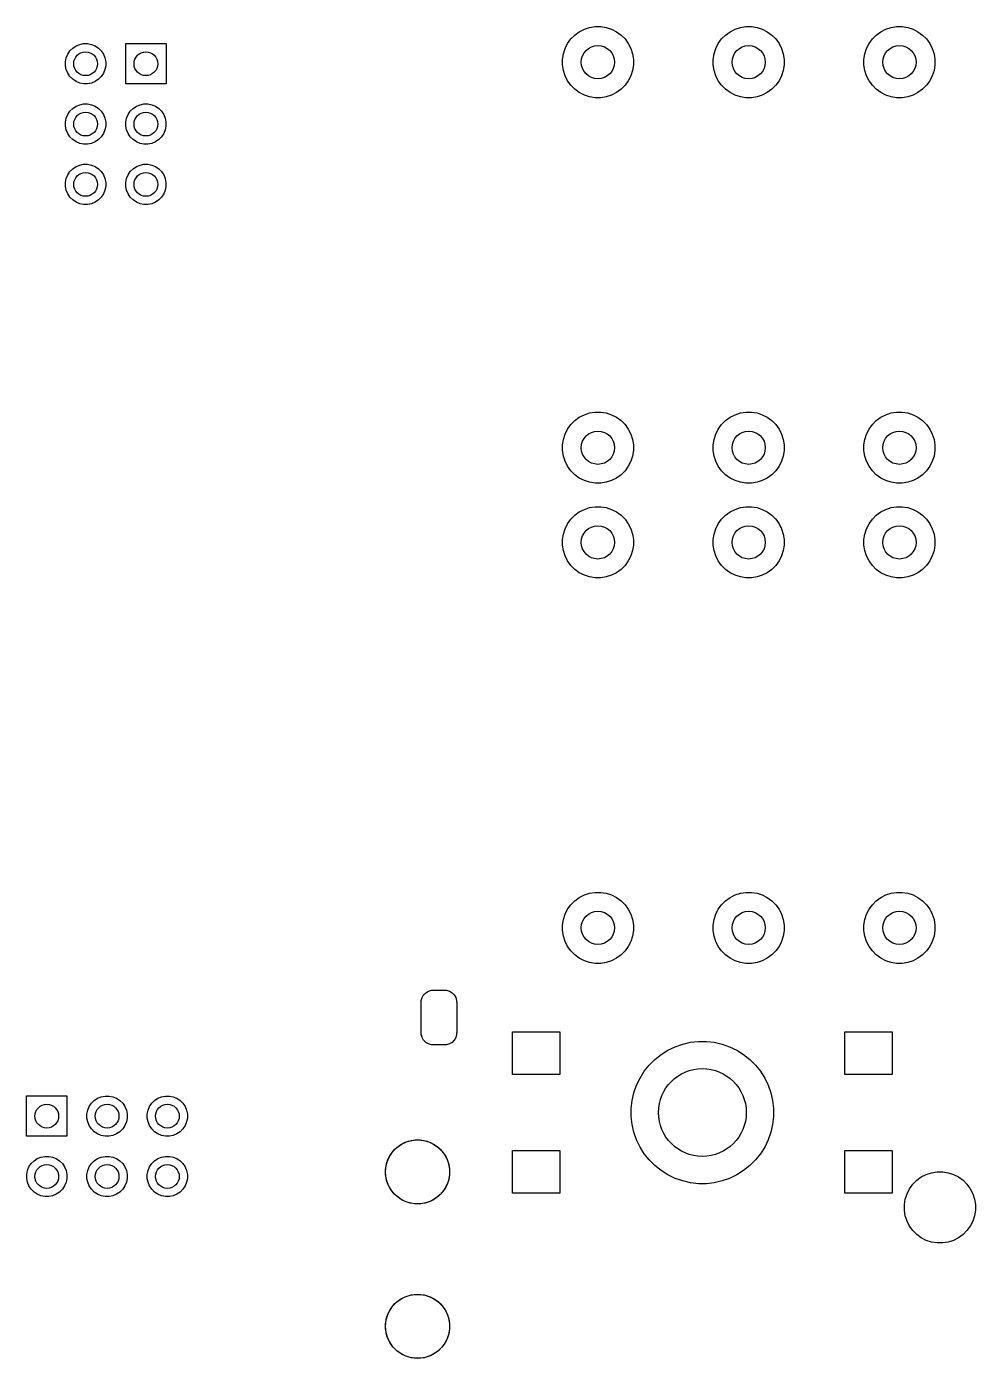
# Model space of a CAD drawing. Header units: inches. Extents: x 0.71 to 7.54, y -5.09 to -0.82.
# Drawn here: x 5.966 to 7.539, y -5.093 to -2.885 of the extents above; entities that cross this region are included whole.
import ezdxf

# ---------------------------------------------------------------- set-up
doc = ezdxf.new("R2010")
doc.units = ezdxf.units.IN
doc.header["$MEASUREMENT"] = 0
doc.layers.add('BLACK', color=250, linetype='CONTINUOUS')

msp = doc.modelspace()

# ---------------------------------------------------------------- linework, layer by layer
at = {"layer": 'BLACK', "linetype": 'CONTINUOUS'}
for p, q in [((6.8825, -2.8937), (6.8908, -2.8895)), ((6.8908, -2.8895), (6.8996, -2.8867)), ((6.8996, -2.8867), (6.9088, -2.8852)), ((6.9088, -2.8852), (6.918, -2.8852)), ((6.918, -2.8852), (6.9272, -2.8867)), ((6.9272, -2.8867), (6.936, -2.8895)), ((6.936, -2.8895), (6.9442, -2.8937)), ((7.1325, -2.8937), (7.1408, -2.8895)), ((7.1408, -2.8895), (7.1496, -2.8867)), ((7.1496, -2.8867), (7.1588, -2.8852)), ((7.1588, -2.8852), (7.168, -2.8852)), ((7.168, -2.8852), (7.1772, -2.8867)), ((7.1772, -2.8867), (7.186, -2.8895)), ((7.186, -2.8895), (7.1942, -2.8937)), ((7.3825, -2.8937), (7.3908, -2.8895)), ((7.3908, -2.8895), (7.3996, -2.8867)), ((7.3996, -2.8867), (7.4088, -2.8852)), ((7.4088, -2.8852), (7.418, -2.8852)), ((7.418, -2.8852), (7.4272, -2.8867)), ((7.4272, -2.8867), (7.436, -2.8895)), ((7.436, -2.8895), (7.4442, -2.8937)), ((6.0539, -2.9147), (6.0603, -2.9134)), ((6.0603, -2.9134), (6.0669, -2.9134)), ((6.0669, -2.9134), (6.0733, -2.9147)), ((6.1301, -2.9801), (6.1301, -2.9132)), ((6.1301, -2.9132), (6.197, -2.9132)), ((6.197, -2.9132), (6.197, -2.9801)), ((6.8588, -2.9215), (6.863, -2.9132)), ((6.863, -2.9132), (6.8685, -2.9057)), ((6.8685, -2.9057), (6.875, -2.8992)), ((6.875, -2.8992), (6.8825, -2.8937)), ((6.9442, -2.8937), (6.9517, -2.8992)), ((6.9517, -2.8992), (6.9583, -2.9057)), ((6.9583, -2.9057), (6.9637, -2.9132)), ((6.9637, -2.9132), (6.9679, -2.9215)), ((7.1088, -2.9215), (7.113, -2.9132)), ((7.113, -2.9132), (7.1185, -2.9057)), ((7.1185, -2.9057), (7.125, -2.8992)), ((7.125, -2.8992), (7.1325, -2.8937)), ((7.1942, -2.8937), (7.2017, -2.8992)), ((7.2017, -2.8992), (7.2083, -2.9057)), ((7.2083, -2.9057), (7.2137, -2.9132)), ((7.2137, -2.9132), (7.2179, -2.9215)), ((7.3588, -2.9215), (7.363, -2.9132)), ((7.363, -2.9132), (7.3685, -2.9057)), ((7.3685, -2.9057), (7.375, -2.8992)), ((7.375, -2.8992), (7.3825, -2.8937)), ((7.4442, -2.8937), (7.4517, -2.8992)), ((7.4517, -2.8992), (7.4583, -2.9057)), ((7.4583, -2.9057), (7.4637, -2.9132)), ((7.4637, -2.9132), (7.4679, -2.9215)), ((6.0316, -2.937), (6.0341, -2.9309)), ((6.0341, -2.9309), (6.0377, -2.9254)), ((6.0377, -2.9254), (6.0424, -2.9208)), ((6.0424, -2.9208), (6.0478, -2.9172)), ((6.0478, -2.9172), (6.0539, -2.9147)), ((6.0733, -2.9147), (6.0794, -2.9172)), ((6.0794, -2.9172), (6.0848, -2.9208)), ((6.0848, -2.9208), (6.0895, -2.9254)), ((6.0895, -2.9254), (6.0931, -2.9309)), ((6.0931, -2.9309), (6.0956, -2.937)), ((6.8545, -2.9395), (6.856, -2.9303)), ((6.856, -2.9303), (6.8588, -2.9215)), ((6.9679, -2.9215), (6.9708, -2.9303)), ((6.9708, -2.9303), (6.9723, -2.9395)), ((7.1045, -2.9395), (7.106, -2.9303)), ((7.106, -2.9303), (7.1088, -2.9215)), ((7.2179, -2.9215), (7.2208, -2.9303)), ((7.2208, -2.9303), (7.2223, -2.9395)), ((7.3545, -2.9395), (7.356, -2.9303)), ((7.356, -2.9303), (7.3588, -2.9215)), ((7.4679, -2.9215), (7.4708, -2.9303)), ((7.4708, -2.9303), (7.4723, -2.9395)), ((6.0303, -2.9434), (6.0316, -2.937)), ((6.0303, -2.95), (6.0303, -2.9434)), ((6.0316, -2.9564), (6.0303, -2.95)), ((6.0341, -2.9625), (6.0316, -2.9564)), ((6.0956, -2.9564), (6.0931, -2.9625)), ((6.0956, -2.937), (6.0969, -2.9434)), ((6.0969, -2.95), (6.0956, -2.9564)), ((6.0969, -2.9434), (6.0969, -2.95)), ((6.8545, -2.9487), (6.8545, -2.9395)), ((6.856, -2.9579), (6.8545, -2.9487)), ((6.9723, -2.9487), (6.9708, -2.9579)), ((6.9723, -2.9395), (6.9723, -2.9487)), ((7.1045, -2.9487), (7.1045, -2.9395)), ((7.106, -2.9579), (7.1045, -2.9487)), ((7.2223, -2.9487), (7.2208, -2.9579)), ((7.2223, -2.9395), (7.2223, -2.9487)), ((7.3545, -2.9487), (7.3545, -2.9395)), ((7.356, -2.9579), (7.3545, -2.9487)), ((7.4723, -2.9487), (7.4708, -2.9579)), ((7.4723, -2.9395), (7.4723, -2.9487)), ((6.0377, -2.9679), (6.0341, -2.9625)), ((6.0424, -2.9725), (6.0377, -2.9679)), ((6.0478, -2.9762), (6.0424, -2.9725)), ((6.0539, -2.9787), (6.0478, -2.9762)), ((6.0603, -2.98), (6.0539, -2.9787)), ((6.0733, -2.9787), (6.0669, -2.98)), ((6.0794, -2.9762), (6.0733, -2.9787)), ((6.0848, -2.9725), (6.0794, -2.9762)), ((6.0895, -2.9679), (6.0848, -2.9725)), ((6.0931, -2.9625), (6.0895, -2.9679)), ((6.8588, -2.9667), (6.856, -2.9579)), ((6.863, -2.975), (6.8588, -2.9667)), ((6.8685, -2.9824), (6.863, -2.975)), ((6.9637, -2.975), (6.9583, -2.9824)), ((6.9679, -2.9667), (6.9637, -2.975)), ((6.9708, -2.9579), (6.9679, -2.9667)), ((7.1088, -2.9667), (7.106, -2.9579)), ((7.113, -2.975), (7.1088, -2.9667)), ((7.1185, -2.9824), (7.113, -2.975)), ((7.2137, -2.975), (7.2083, -2.9824)), ((7.2179, -2.9667), (7.2137, -2.975)), ((7.2208, -2.9579), (7.2179, -2.9667)), ((7.3588, -2.9667), (7.356, -2.9579)), ((7.363, -2.975), (7.3588, -2.9667)), ((7.3685, -2.9824), (7.363, -2.975)), ((7.4637, -2.975), (7.4583, -2.9824)), ((7.4679, -2.9667), (7.4637, -2.975)), ((7.4708, -2.9579), (7.4679, -2.9667)), ((6.0669, -2.98), (6.0603, -2.98)), ((6.197, -2.9801), (6.1301, -2.9801)), ((6.875, -2.989), (6.8685, -2.9824)), ((6.8825, -2.9944), (6.875, -2.989)), ((6.8908, -2.9987), (6.8825, -2.9944)), ((6.8996, -3.0015), (6.8908, -2.9987)), ((6.9088, -3.003), (6.8996, -3.0015)), ((6.9272, -3.0015), (6.918, -3.003)), ((6.936, -2.9987), (6.9272, -3.0015)), ((6.9442, -2.9944), (6.936, -2.9987)), ((6.9517, -2.989), (6.9442, -2.9944)), ((6.9583, -2.9824), (6.9517, -2.989)), ((7.125, -2.989), (7.1185, -2.9824)), ((7.1325, -2.9944), (7.125, -2.989)), ((7.1408, -2.9987), (7.1325, -2.9944)), ((7.1496, -3.0015), (7.1408, -2.9987)), ((7.1588, -3.003), (7.1496, -3.0015)), ((7.1772, -3.0015), (7.168, -3.003)), ((7.186, -2.9987), (7.1772, -3.0015)), ((7.1942, -2.9944), (7.186, -2.9987)), ((7.2017, -2.989), (7.1942, -2.9944)), ((7.2083, -2.9824), (7.2017, -2.989)), ((7.375, -2.989), (7.3685, -2.9824)), ((7.3825, -2.9944), (7.375, -2.989)), ((7.3908, -2.9987), (7.3825, -2.9944)), ((7.3996, -3.0015), (7.3908, -2.9987)), ((7.4088, -3.003), (7.3996, -3.0015)), ((7.4272, -3.0015), (7.418, -3.003)), ((7.436, -2.9987), (7.4272, -3.0015)), ((7.4442, -2.9944), (7.436, -2.9987)), ((7.4517, -2.989), (7.4442, -2.9944)), ((7.4583, -2.9824), (7.4517, -2.989)), ((6.0377, -3.0254), (6.0424, -3.0208)), ((6.0424, -3.0208), (6.0478, -3.0172)), ((6.0478, -3.0172), (6.0539, -3.0147)), ((6.0539, -3.0147), (6.0603, -3.0134)), ((6.0603, -3.0134), (6.0669, -3.0134)), ((6.0669, -3.0134), (6.0733, -3.0147)), ((6.0733, -3.0147), (6.0794, -3.0172)), ((6.0794, -3.0172), (6.0848, -3.0208)), ((6.0848, -3.0208), (6.0895, -3.0254)), ((6.1377, -3.0254), (6.1424, -3.0208)), ((6.1424, -3.0208), (6.1478, -3.0172)), ((6.1478, -3.0172), (6.1539, -3.0147)), ((6.1539, -3.0147), (6.1603, -3.0134)), ((6.1603, -3.0134), (6.1669, -3.0134)), ((6.1669, -3.0134), (6.1733, -3.0147)), ((6.1733, -3.0147), (6.1794, -3.0172)), ((6.1794, -3.0172), (6.1848, -3.0208)), ((6.1848, -3.0208), (6.1895, -3.0254)), ((6.918, -3.003), (6.9088, -3.003)), ((7.168, -3.003), (7.1588, -3.003)), ((7.418, -3.003), (7.4088, -3.003)), ((6.0303, -3.0434), (6.0316, -3.037)), ((6.0303, -3.05), (6.0303, -3.0434)), ((6.0316, -3.037), (6.0341, -3.0309)), ((6.0341, -3.0309), (6.0377, -3.0254)), ((6.0895, -3.0254), (6.0931, -3.0309)), ((6.0931, -3.0309), (6.0956, -3.037)), ((6.0956, -3.037), (6.0969, -3.0434)), ((6.0969, -3.0434), (6.0969, -3.05)), ((6.1303, -3.0434), (6.1316, -3.037)), ((6.1303, -3.05), (6.1303, -3.0434)), ((6.1316, -3.037), (6.1341, -3.0309)), ((6.1341, -3.0309), (6.1377, -3.0254)), ((6.1895, -3.0254), (6.1931, -3.0309)), ((6.1931, -3.0309), (6.1956, -3.037)), ((6.1956, -3.037), (6.1969, -3.0434)), ((6.1969, -3.0434), (6.1969, -3.05)), ((6.0316, -3.0564), (6.0303, -3.05)), ((6.0341, -3.0625), (6.0316, -3.0564)), ((6.0377, -3.0679), (6.0341, -3.0625)), ((6.0424, -3.0725), (6.0377, -3.0679)), ((6.0895, -3.0679), (6.0848, -3.0725)), ((6.0931, -3.0625), (6.0895, -3.0679)), ((6.0956, -3.0564), (6.0931, -3.0625)), ((6.0969, -3.05), (6.0956, -3.0564)), ((6.1316, -3.0564), (6.1303, -3.05)), ((6.1341, -3.0625), (6.1316, -3.0564)), ((6.1377, -3.0679), (6.1341, -3.0625)), ((6.1424, -3.0725), (6.1377, -3.0679)), ((6.1895, -3.0679), (6.1848, -3.0725)), ((6.1931, -3.0625), (6.1895, -3.0679)), ((6.1956, -3.0564), (6.1931, -3.0625)), ((6.1969, -3.05), (6.1956, -3.0564)), ((6.0478, -3.0762), (6.0424, -3.0725)), ((6.0539, -3.0787), (6.0478, -3.0762)), ((6.0603, -3.08), (6.0539, -3.0787)), ((6.0669, -3.08), (6.0603, -3.08)), ((6.0733, -3.0787), (6.0669, -3.08)), ((6.0794, -3.0762), (6.0733, -3.0787)), ((6.0848, -3.0725), (6.0794, -3.0762)), ((6.1478, -3.0762), (6.1424, -3.0725)), ((6.1539, -3.0787), (6.1478, -3.0762)), ((6.1603, -3.08), (6.1539, -3.0787)), ((6.1669, -3.08), (6.1603, -3.08)), ((6.1733, -3.0787), (6.1669, -3.08)), ((6.1794, -3.0762), (6.1733, -3.0787)), ((6.1848, -3.0725), (6.1794, -3.0762)), ((6.0316, -3.137), (6.0341, -3.1309)), ((6.0341, -3.1309), (6.0377, -3.1254)), ((6.0377, -3.1254), (6.0424, -3.1208)), ((6.0424, -3.1208), (6.0478, -3.1172)), ((6.0478, -3.1172), (6.0539, -3.1147)), ((6.0539, -3.1147), (6.0603, -3.1134)), ((6.0603, -3.1134), (6.0669, -3.1134)), ((6.0669, -3.1134), (6.0733, -3.1147)), ((6.0733, -3.1147), (6.0794, -3.1172)), ((6.0794, -3.1172), (6.0848, -3.1208)), ((6.0848, -3.1208), (6.0895, -3.1254)), ((6.0895, -3.1254), (6.0931, -3.1309)), ((6.0931, -3.1309), (6.0956, -3.137)), ((6.1316, -3.137), (6.1341, -3.1309)), ((6.1341, -3.1309), (6.1377, -3.1254)), ((6.1377, -3.1254), (6.1424, -3.1208)), ((6.1424, -3.1208), (6.1478, -3.1172)), ((6.1478, -3.1172), (6.1539, -3.1147)), ((6.1539, -3.1147), (6.1603, -3.1134)), ((6.1603, -3.1134), (6.1669, -3.1134)), ((6.1669, -3.1134), (6.1733, -3.1147)), ((6.1733, -3.1147), (6.1794, -3.1172)), ((6.1794, -3.1172), (6.1848, -3.1208)), ((6.1848, -3.1208), (6.1895, -3.1254)), ((6.1895, -3.1254), (6.1931, -3.1309)), ((6.1931, -3.1309), (6.1956, -3.137)), ((6.0303, -3.1434), (6.0316, -3.137)), ((6.0303, -3.15), (6.0303, -3.1434)), ((6.0316, -3.1564), (6.0303, -3.15)), ((6.0341, -3.1625), (6.0316, -3.1564)), ((6.0956, -3.1564), (6.0931, -3.1625)), ((6.0956, -3.137), (6.0969, -3.1434)), ((6.0969, -3.15), (6.0956, -3.1564)), ((6.0969, -3.1434), (6.0969, -3.15)), ((6.1303, -3.1434), (6.1316, -3.137)), ((6.1303, -3.15), (6.1303, -3.1434)), ((6.1316, -3.1564), (6.1303, -3.15)), ((6.1341, -3.1625), (6.1316, -3.1564)), ((6.1956, -3.1564), (6.1931, -3.1625)), ((6.1956, -3.137), (6.1969, -3.1434)), ((6.1969, -3.15), (6.1956, -3.1564)), ((6.1969, -3.1434), (6.1969, -3.15)), ((6.0377, -3.1679), (6.0341, -3.1625)), ((6.0424, -3.1725), (6.0377, -3.1679)), ((6.0478, -3.1762), (6.0424, -3.1725)), ((6.0539, -3.1787), (6.0478, -3.1762)), ((6.0794, -3.1762), (6.0733, -3.1787)), ((6.0848, -3.1725), (6.0794, -3.1762)), ((6.0895, -3.1679), (6.0848, -3.1725)), ((6.0931, -3.1625), (6.0895, -3.1679)), ((6.1377, -3.1679), (6.1341, -3.1625)), ((6.1424, -3.1725), (6.1377, -3.1679)), ((6.1478, -3.1762), (6.1424, -3.1725)), ((6.1539, -3.1787), (6.1478, -3.1762)), ((6.1794, -3.1762), (6.1733, -3.1787)), ((6.1848, -3.1725), (6.1794, -3.1762)), ((6.1895, -3.1679), (6.1848, -3.1725)), ((6.1931, -3.1625), (6.1895, -3.1679)), ((6.0603, -3.18), (6.0539, -3.1787)), ((6.0669, -3.18), (6.0603, -3.18)), ((6.0733, -3.1787), (6.0669, -3.18)), ((6.1603, -3.18), (6.1539, -3.1787)), ((6.1669, -3.18), (6.1603, -3.18)), ((6.1733, -3.1787), (6.1669, -3.18)), ((6.8825, -3.5327), (6.8908, -3.5285)), ((6.8908, -3.5285), (6.8996, -3.5256)), ((6.8996, -3.5256), (6.9088, -3.5242)), ((6.9088, -3.5242), (6.918, -3.5242)), ((6.918, -3.5242), (6.9272, -3.5256)), ((6.9272, -3.5256), (6.936, -3.5285)), ((6.936, -3.5285), (6.9442, -3.5327)), ((7.1325, -3.5327), (7.1408, -3.5285)), ((7.1408, -3.5285), (7.1496, -3.5256)), ((7.1496, -3.5256), (7.1588, -3.5242)), ((7.1588, -3.5242), (7.168, -3.5242)), ((7.168, -3.5242), (7.1772, -3.5256)), ((7.1772, -3.5256), (7.186, -3.5285)), ((7.186, -3.5285), (7.1942, -3.5327)), ((7.3825, -3.5327), (7.3908, -3.5285)), ((7.3908, -3.5285), (7.3996, -3.5256)), ((7.3996, -3.5256), (7.4088, -3.5242)), ((7.4088, -3.5242), (7.418, -3.5242)), ((7.418, -3.5242), (7.4272, -3.5256)), ((7.4272, -3.5256), (7.436, -3.5285)), ((7.436, -3.5285), (7.4442, -3.5327)), ((6.8588, -3.5605), (6.863, -3.5522)), ((6.863, -3.5522), (6.8685, -3.5447)), ((6.8685, -3.5447), (6.875, -3.5382)), ((6.875, -3.5382), (6.8825, -3.5327)), ((6.9442, -3.5327), (6.9517, -3.5382)), ((6.9517, -3.5382), (6.9583, -3.5447)), ((6.9583, -3.5447), (6.9637, -3.5522)), ((6.9637, -3.5522), (6.9679, -3.5605)), ((7.1088, -3.5605), (7.113, -3.5522)), ((7.113, -3.5522), (7.1185, -3.5447)), ((7.1185, -3.5447), (7.125, -3.5382)), ((7.125, -3.5382), (7.1325, -3.5327)), ((7.1942, -3.5327), (7.2017, -3.5382)), ((7.2017, -3.5382), (7.2083, -3.5447)), ((7.2083, -3.5447), (7.2137, -3.5522)), ((7.2137, -3.5522), (7.2179, -3.5605)), ((7.3588, -3.5605), (7.363, -3.5522)), ((7.363, -3.5522), (7.3685, -3.5447)), ((7.3685, -3.5447), (7.375, -3.5382)), ((7.375, -3.5382), (7.3825, -3.5327)), ((7.4442, -3.5327), (7.4517, -3.5382)), ((7.4517, -3.5382), (7.4583, -3.5447)), ((7.4583, -3.5447), (7.4637, -3.5522)), ((7.4637, -3.5522), (7.4679, -3.5605)), ((6.8545, -3.5784), (6.856, -3.5693)), ((6.856, -3.5693), (6.8588, -3.5605)), ((6.9679, -3.5605), (6.9708, -3.5693)), ((6.9708, -3.5693), (6.9723, -3.5784)), ((7.1045, -3.5784), (7.106, -3.5693)), ((7.106, -3.5693), (7.1088, -3.5605)), ((7.2179, -3.5605), (7.2208, -3.5693)), ((7.2208, -3.5693), (7.2223, -3.5784)), ((7.3545, -3.5784), (7.356, -3.5693)), ((7.356, -3.5693), (7.3588, -3.5605)), ((7.4679, -3.5605), (7.4708, -3.5693)), ((7.4708, -3.5693), (7.4723, -3.5784)), ((6.8545, -3.5877), (6.8545, -3.5784)), ((6.856, -3.5969), (6.8545, -3.5877)), ((6.8588, -3.6057), (6.856, -3.5969)), ((6.9708, -3.5969), (6.9679, -3.6057)), ((6.9723, -3.5877), (6.9708, -3.5969)), ((6.9723, -3.5784), (6.9723, -3.5877)), ((7.1045, -3.5877), (7.1045, -3.5784)), ((7.106, -3.5969), (7.1045, -3.5877)), ((7.1088, -3.6057), (7.106, -3.5969)), ((7.2208, -3.5969), (7.2179, -3.6057)), ((7.2223, -3.5877), (7.2208, -3.5969)), ((7.2223, -3.5784), (7.2223, -3.5877)), ((7.3545, -3.5877), (7.3545, -3.5784)), ((7.356, -3.5969), (7.3545, -3.5877)), ((7.3588, -3.6057), (7.356, -3.5969)), ((7.4708, -3.5969), (7.4679, -3.6057)), ((7.4723, -3.5877), (7.4708, -3.5969)), ((7.4723, -3.5784), (7.4723, -3.5877)), ((6.863, -3.6139), (6.8588, -3.6057)), ((6.8685, -3.6214), (6.863, -3.6139)), ((6.9637, -3.6139), (6.9583, -3.6214)), ((6.9679, -3.6057), (6.9637, -3.6139)), ((7.113, -3.6139), (7.1088, -3.6057)), ((7.1185, -3.6214), (7.113, -3.6139)), ((7.2137, -3.6139), (7.2083, -3.6214)), ((7.2179, -3.6057), (7.2137, -3.6139)), ((7.363, -3.6139), (7.3588, -3.6057)), ((7.3685, -3.6214), (7.363, -3.6139)), ((7.4637, -3.6139), (7.4583, -3.6214)), ((7.4679, -3.6057), (7.4637, -3.6139)), ((6.875, -3.628), (6.8685, -3.6214)), ((6.8825, -3.6334), (6.875, -3.628)), ((6.8908, -3.6376), (6.8825, -3.6334)), ((6.8996, -3.6405), (6.8908, -3.6376)), ((6.9088, -3.6419), (6.8996, -3.6405)), ((6.918, -3.6419), (6.9088, -3.6419)), ((6.9272, -3.6405), (6.918, -3.6419)), ((6.936, -3.6376), (6.9272, -3.6405)), ((6.9442, -3.6334), (6.936, -3.6376)), ((6.9517, -3.628), (6.9442, -3.6334)), ((6.9583, -3.6214), (6.9517, -3.628)), ((7.125, -3.628), (7.1185, -3.6214)), ((7.1325, -3.6334), (7.125, -3.628)), ((7.1408, -3.6376), (7.1325, -3.6334)), ((7.1496, -3.6405), (7.1408, -3.6376)), ((7.1588, -3.6419), (7.1496, -3.6405)), ((7.168, -3.6419), (7.1588, -3.6419)), ((7.1772, -3.6405), (7.168, -3.6419)), ((7.186, -3.6376), (7.1772, -3.6405)), ((7.1942, -3.6334), (7.186, -3.6376)), ((7.2017, -3.628), (7.1942, -3.6334)), ((7.2083, -3.6214), (7.2017, -3.628)), ((7.375, -3.628), (7.3685, -3.6214)), ((7.3825, -3.6334), (7.375, -3.628)), ((7.3908, -3.6376), (7.3825, -3.6334)), ((7.3996, -3.6405), (7.3908, -3.6376)), ((7.4088, -3.6419), (7.3996, -3.6405)), ((7.418, -3.6419), (7.4088, -3.6419)), ((7.4272, -3.6405), (7.418, -3.6419)), ((7.436, -3.6376), (7.4272, -3.6405)), ((7.4442, -3.6334), (7.436, -3.6376)), ((7.4517, -3.628), (7.4442, -3.6334)), ((7.4583, -3.6214), (7.4517, -3.628)), ((6.8825, -3.6896), (6.8908, -3.6854)), ((6.8908, -3.6854), (6.8996, -3.6825)), ((6.8996, -3.6825), (6.9088, -3.6811)), ((6.9088, -3.6811), (6.918, -3.6811)), ((6.918, -3.6811), (6.9272, -3.6825)), ((6.9272, -3.6825), (6.936, -3.6854)), ((6.936, -3.6854), (6.9442, -3.6896)), ((7.1325, -3.6896), (7.1408, -3.6854)), ((7.1408, -3.6854), (7.1496, -3.6825)), ((7.1496, -3.6825), (7.1588, -3.6811)), ((7.1588, -3.6811), (7.168, -3.6811)), ((7.168, -3.6811), (7.1772, -3.6825)), ((7.1772, -3.6825), (7.186, -3.6854)), ((7.186, -3.6854), (7.1942, -3.6896)), ((7.3825, -3.6896), (7.3908, -3.6854)), ((7.3908, -3.6854), (7.3996, -3.6825)), ((7.3996, -3.6825), (7.4088, -3.6811)), ((7.4088, -3.6811), (7.418, -3.6811)), ((7.418, -3.6811), (7.4272, -3.6825)), ((7.4272, -3.6825), (7.436, -3.6854)), ((7.436, -3.6854), (7.4442, -3.6896)), ((6.863, -3.7091), (6.8685, -3.7016)), ((6.8685, -3.7016), (6.875, -3.6951)), ((6.875, -3.6951), (6.8825, -3.6896)), ((6.9442, -3.6896), (6.9517, -3.6951)), ((6.9517, -3.6951), (6.9583, -3.7016)), ((6.9583, -3.7016), (6.9637, -3.7091)), ((7.113, -3.7091), (7.1185, -3.7016)), ((7.1185, -3.7016), (7.125, -3.6951)), ((7.125, -3.6951), (7.1325, -3.6896)), ((7.1942, -3.6896), (7.2017, -3.6951)), ((7.2017, -3.6951), (7.2083, -3.7016)), ((7.2083, -3.7016), (7.2137, -3.7091)), ((7.363, -3.7091), (7.3685, -3.7016)), ((7.3685, -3.7016), (7.375, -3.6951)), ((7.375, -3.6951), (7.3825, -3.6896)), ((7.4442, -3.6896), (7.4517, -3.6951)), ((7.4517, -3.6951), (7.4583, -3.7016)), ((7.4583, -3.7016), (7.4637, -3.7091)), ((6.8545, -3.7353), (6.856, -3.7262)), ((6.856, -3.7262), (6.8588, -3.7174)), ((6.8588, -3.7174), (6.863, -3.7091)), ((6.9637, -3.7091), (6.9679, -3.7174)), ((6.9679, -3.7174), (6.9708, -3.7262)), ((6.9708, -3.7262), (6.9723, -3.7353)), ((7.1045, -3.7353), (7.106, -3.7262)), ((7.106, -3.7262), (7.1088, -3.7174)), ((7.1088, -3.7174), (7.113, -3.7091)), ((7.2137, -3.7091), (7.2179, -3.7174)), ((7.2179, -3.7174), (7.2208, -3.7262)), ((7.2208, -3.7262), (7.2223, -3.7353)), ((7.3545, -3.7353), (7.356, -3.7262)), ((7.356, -3.7262), (7.3588, -3.7174)), ((7.3588, -3.7174), (7.363, -3.7091)), ((7.4637, -3.7091), (7.4679, -3.7174)), ((7.4679, -3.7174), (7.4708, -3.7262)), ((7.4708, -3.7262), (7.4723, -3.7353)), ((6.8545, -3.7446), (6.8545, -3.7353)), ((6.856, -3.7537), (6.8545, -3.7446)), ((6.9723, -3.7446), (6.9708, -3.7537)), ((6.9723, -3.7353), (6.9723, -3.7446)), ((7.1045, -3.7446), (7.1045, -3.7353)), ((7.106, -3.7537), (7.1045, -3.7446)), ((7.2223, -3.7446), (7.2208, -3.7537)), ((7.2223, -3.7353), (7.2223, -3.7446)), ((7.3545, -3.7446), (7.3545, -3.7353)), ((7.356, -3.7537), (7.3545, -3.7446)), ((7.4723, -3.7446), (7.4708, -3.7537)), ((7.4723, -3.7353), (7.4723, -3.7446)), ((6.8588, -3.7626), (6.856, -3.7537)), ((6.863, -3.7708), (6.8588, -3.7626)), ((6.8685, -3.7783), (6.863, -3.7708)), ((6.9637, -3.7708), (6.9583, -3.7783)), ((6.9679, -3.7626), (6.9637, -3.7708)), ((6.9708, -3.7537), (6.9679, -3.7626)), ((7.1088, -3.7626), (7.106, -3.7537)), ((7.113, -3.7708), (7.1088, -3.7626)), ((7.1185, -3.7783), (7.113, -3.7708)), ((7.2137, -3.7708), (7.2083, -3.7783)), ((7.2179, -3.7626), (7.2137, -3.7708)), ((7.2208, -3.7537), (7.2179, -3.7626)), ((7.3588, -3.7626), (7.356, -3.7537)), ((7.363, -3.7708), (7.3588, -3.7626)), ((7.3685, -3.7783), (7.363, -3.7708)), ((7.4637, -3.7708), (7.4583, -3.7783)), ((7.4679, -3.7626), (7.4637, -3.7708)), ((7.4708, -3.7537), (7.4679, -3.7626)), ((6.875, -3.7849), (6.8685, -3.7783)), ((6.8825, -3.7903), (6.875, -3.7849)), ((6.8908, -3.7945), (6.8825, -3.7903)), ((6.8996, -3.7974), (6.8908, -3.7945)), ((6.936, -3.7945), (6.9272, -3.7974)), ((6.9442, -3.7903), (6.936, -3.7945)), ((6.9517, -3.7849), (6.9442, -3.7903)), ((6.9583, -3.7783), (6.9517, -3.7849)), ((7.125, -3.7849), (7.1185, -3.7783)), ((7.1325, -3.7903), (7.125, -3.7849)), ((7.1408, -3.7945), (7.1325, -3.7903)), ((7.1496, -3.7974), (7.1408, -3.7945)), ((7.186, -3.7945), (7.1772, -3.7974)), ((7.1942, -3.7903), (7.186, -3.7945)), ((7.2017, -3.7849), (7.1942, -3.7903)), ((7.2083, -3.7783), (7.2017, -3.7849)), ((7.375, -3.7849), (7.3685, -3.7783)), ((7.3825, -3.7903), (7.375, -3.7849)), ((7.3908, -3.7945), (7.3825, -3.7903)), ((7.3996, -3.7974), (7.3908, -3.7945)), ((7.436, -3.7945), (7.4272, -3.7974)), ((7.4442, -3.7903), (7.436, -3.7945)), ((7.4517, -3.7849), (7.4442, -3.7903)), ((7.4583, -3.7783), (7.4517, -3.7849)), ((6.9088, -3.7988), (6.8996, -3.7974)), ((6.918, -3.7988), (6.9088, -3.7988)), ((6.9272, -3.7974), (6.918, -3.7988)), ((7.1588, -3.7988), (7.1496, -3.7974)), ((7.168, -3.7988), (7.1588, -3.7988)), ((7.1772, -3.7974), (7.168, -3.7988)), ((7.4088, -3.7988), (7.3996, -3.7974)), ((7.418, -3.7988), (7.4088, -3.7988)), ((7.4272, -3.7974), (7.418, -3.7988)), ((6.8825, -4.3286), (6.8908, -4.3244)), ((6.8908, -4.3244), (6.8996, -4.3215)), ((6.8996, -4.3215), (6.9088, -4.3201)), ((6.9088, -4.3201), (6.918, -4.3201)), ((6.918, -4.3201), (6.9272, -4.3215)), ((6.9272, -4.3215), (6.936, -4.3244)), ((6.936, -4.3244), (6.9442, -4.3286)), ((7.1325, -4.3286), (7.1408, -4.3244)), ((7.1408, -4.3244), (7.1496, -4.3215)), ((7.1496, -4.3215), (7.1588, -4.3201)), ((7.1588, -4.3201), (7.168, -4.3201)), ((7.168, -4.3201), (7.1772, -4.3215)), ((7.1772, -4.3215), (7.186, -4.3244)), ((7.186, -4.3244), (7.1942, -4.3286)), ((7.3825, -4.3286), (7.3908, -4.3244)), ((7.3908, -4.3244), (7.3996, -4.3215)), ((7.3996, -4.3215), (7.4088, -4.3201)), ((7.4088, -4.3201), (7.418, -4.3201)), ((7.418, -4.3201), (7.4272, -4.3215)), ((7.4272, -4.3215), (7.436, -4.3244)), ((7.436, -4.3244), (7.4442, -4.3286)), ((6.8588, -4.3563), (6.863, -4.3481)), ((6.863, -4.3481), (6.8685, -4.3406)), ((6.8685, -4.3406), (6.875, -4.334)), ((6.875, -4.334), (6.8825, -4.3286)), ((6.9442, -4.3286), (6.9517, -4.334)), ((6.9517, -4.334), (6.9583, -4.3406)), ((6.9583, -4.3406), (6.9637, -4.3481)), ((6.9637, -4.3481), (6.9679, -4.3563)), ((7.1088, -4.3563), (7.113, -4.3481)), ((7.113, -4.3481), (7.1185, -4.3406)), ((7.1185, -4.3406), (7.125, -4.334)), ((7.125, -4.334), (7.1325, -4.3286)), ((7.1942, -4.3286), (7.2017, -4.334)), ((7.2017, -4.334), (7.2083, -4.3406)), ((7.2083, -4.3406), (7.2137, -4.3481)), ((7.2137, -4.3481), (7.2179, -4.3563)), ((7.3588, -4.3563), (7.363, -4.3481)), ((7.363, -4.3481), (7.3685, -4.3406)), ((7.3685, -4.3406), (7.375, -4.334)), ((7.375, -4.334), (7.3825, -4.3286)), ((7.4442, -4.3286), (7.4517, -4.334)), ((7.4517, -4.334), (7.4583, -4.3406)), ((7.4583, -4.3406), (7.4637, -4.3481)), ((7.4637, -4.3481), (7.4679, -4.3563)), ((6.8545, -4.3743), (6.856, -4.3652)), ((6.856, -4.3652), (6.8588, -4.3563)), ((6.9679, -4.3563), (6.9708, -4.3652)), ((6.9708, -4.3652), (6.9723, -4.3743)), ((7.1045, -4.3743), (7.106, -4.3652)), ((7.106, -4.3652), (7.1088, -4.3563)), ((7.2179, -4.3563), (7.2208, -4.3652)), ((7.2208, -4.3652), (7.2223, -4.3743)), ((7.3545, -4.3743), (7.356, -4.3652)), ((7.356, -4.3652), (7.3588, -4.3563)), ((7.4679, -4.3563), (7.4708, -4.3652)), ((7.4708, -4.3652), (7.4723, -4.3743)), ((6.8545, -4.3836), (6.8545, -4.3743)), ((6.856, -4.3927), (6.8545, -4.3836)), ((6.9723, -4.3836), (6.9708, -4.3927)), ((6.9723, -4.3743), (6.9723, -4.3836)), ((7.1045, -4.3836), (7.1045, -4.3743)), ((7.106, -4.3927), (7.1045, -4.3836)), ((7.2223, -4.3836), (7.2208, -4.3927)), ((7.2223, -4.3743), (7.2223, -4.3836)), ((7.3545, -4.3836), (7.3545, -4.3743)), ((7.356, -4.3927), (7.3545, -4.3836)), ((7.4723, -4.3836), (7.4708, -4.3927)), ((7.4723, -4.3743), (7.4723, -4.3836)), ((6.8588, -4.4015), (6.856, -4.3927)), ((6.863, -4.4098), (6.8588, -4.4015)), ((6.8685, -4.4173), (6.863, -4.4098)), ((6.9637, -4.4098), (6.9583, -4.4173)), ((6.9679, -4.4015), (6.9637, -4.4098)), ((6.9708, -4.3927), (6.9679, -4.4015)), ((7.1088, -4.4015), (7.106, -4.3927)), ((7.113, -4.4098), (7.1088, -4.4015)), ((7.1185, -4.4173), (7.113, -4.4098)), ((7.2137, -4.4098), (7.2083, -4.4173)), ((7.2179, -4.4015), (7.2137, -4.4098)), ((7.2208, -4.3927), (7.2179, -4.4015)), ((7.3588, -4.4015), (7.356, -4.3927)), ((7.363, -4.4098), (7.3588, -4.4015)), ((7.3685, -4.4173), (7.363, -4.4098)), ((7.4637, -4.4098), (7.4583, -4.4173)), ((7.4679, -4.4015), (7.4637, -4.4098)), ((7.4708, -4.3927), (7.4679, -4.4015)), ((6.875, -4.4238), (6.8685, -4.4173)), ((6.8825, -4.4293), (6.875, -4.4238)), ((6.8908, -4.4335), (6.8825, -4.4293)), ((6.8996, -4.4364), (6.8908, -4.4335)), ((6.9088, -4.4378), (6.8996, -4.4364)), ((6.9272, -4.4364), (6.918, -4.4378)), ((6.936, -4.4335), (6.9272, -4.4364)), ((6.9442, -4.4293), (6.936, -4.4335)), ((6.9517, -4.4238), (6.9442, -4.4293)), ((6.9583, -4.4173), (6.9517, -4.4238)), ((7.125, -4.4238), (7.1185, -4.4173)), ((7.1325, -4.4293), (7.125, -4.4238)), ((7.1408, -4.4335), (7.1325, -4.4293)), ((7.1496, -4.4364), (7.1408, -4.4335)), ((7.1588, -4.4378), (7.1496, -4.4364)), ((7.1772, -4.4364), (7.168, -4.4378)), ((7.186, -4.4335), (7.1772, -4.4364)), ((7.1942, -4.4293), (7.186, -4.4335)), ((7.2017, -4.4238), (7.1942, -4.4293)), ((7.2083, -4.4173), (7.2017, -4.4238)), ((7.375, -4.4238), (7.3685, -4.4173)), ((7.3825, -4.4293), (7.375, -4.4238)), ((7.3908, -4.4335), (7.3825, -4.4293)), ((7.3996, -4.4364), (7.3908, -4.4335)), ((7.4088, -4.4378), (7.3996, -4.4364)), ((7.4272, -4.4364), (7.418, -4.4378)), ((7.436, -4.4335), (7.4272, -4.4364)), ((7.4442, -4.4293), (7.436, -4.4335)), ((7.4517, -4.4238), (7.4442, -4.4293)), ((7.4583, -4.4173), (7.4517, -4.4238)), ((6.918, -4.4378), (6.9088, -4.4378)), ((7.168, -4.4378), (7.1588, -4.4378)), ((7.418, -4.4378), (7.4088, -4.4378)), ((6.6201, -4.5217), (6.6201, -4.502)), ((6.6201, -4.502), (6.6202, -4.502)), ((6.6202, -4.4994), (6.6216, -4.4944)), ((6.6202, -4.502), (6.6202, -4.4994)), ((6.6216, -4.4944), (6.6241, -4.49)), ((6.6241, -4.49), (6.6278, -4.4864)), ((6.6278, -4.4864), (6.6322, -4.4838)), ((6.6322, -4.4838), (6.6372, -4.4825)), ((6.6372, -4.4825), (6.6398, -4.4825)), ((6.6398, -4.4825), (6.6398, -4.4823)), ((6.6398, -4.4823), (6.6594, -4.4823)), ((6.6594, -4.4823), (6.6594, -4.4825)), ((6.6594, -4.4825), (6.662, -4.4825)), ((6.662, -4.4825), (6.667, -4.4838)), ((6.667, -4.4838), (6.6714, -4.4864)), ((6.6714, -4.4864), (6.6751, -4.49)), ((6.6751, -4.49), (6.6776, -4.4944)), ((6.6776, -4.4944), (6.679, -4.4994)), ((6.679, -4.4994), (6.679, -4.502)), ((6.679, -4.502), (6.6791, -4.502)), ((6.6791, -4.502), (6.6791, -4.5217)), ((6.6201, -4.5335), (6.6201, -4.5217)), ((6.6791, -4.5217), (6.6791, -4.5335)), ((6.6201, -4.5531), (6.6201, -4.5335)), ((6.6791, -4.5335), (6.6791, -4.5531)), ((6.6202, -4.5531), (6.6201, -4.5531)), ((6.6202, -4.5557), (6.6202, -4.5531)), ((6.6216, -4.5607), (6.6202, -4.5557)), ((6.6241, -4.5651), (6.6216, -4.5607)), ((6.6278, -4.5688), (6.6241, -4.5651)), ((6.6322, -4.5713), (6.6278, -4.5688)), ((6.6714, -4.5688), (6.667, -4.5713)), ((6.6751, -4.5651), (6.6714, -4.5688)), ((6.6776, -4.5607), (6.6751, -4.5651)), ((6.679, -4.5557), (6.6776, -4.5607)), ((6.6791, -4.5531), (6.679, -4.5531)), ((6.679, -4.5531), (6.679, -4.5557)), ((6.7717, -4.622), (6.7717, -4.5512)), ((6.7717, -4.5512), (6.8504, -4.5512)), ((6.8504, -4.5512), (6.8504, -4.622)), ((7.0539, -4.5715), (7.0668, -4.5686)), ((7.0668, -4.5686), (7.08, -4.5671)), ((7.08, -4.5671), (7.0932, -4.5671)), ((7.0932, -4.5671), (7.1064, -4.5686)), ((7.1064, -4.5686), (7.1193, -4.5715)), ((7.3228, -4.622), (7.3228, -4.5512)), ((7.3228, -4.5512), (7.4016, -4.5512)), ((7.4016, -4.5512), (7.4016, -4.622)), ((6.6372, -4.5727), (6.6322, -4.5713)), ((6.6398, -4.5727), (6.6372, -4.5727)), ((6.6398, -4.5728), (6.6398, -4.5727)), ((6.6594, -4.5728), (6.6398, -4.5728)), ((6.662, -4.5727), (6.6594, -4.5727)), ((6.6594, -4.5727), (6.6594, -4.5728)), ((6.667, -4.5713), (6.662, -4.5727)), ((7.0079, -4.597), (7.0183, -4.5887)), ((7.0183, -4.5887), (7.0295, -4.5817)), ((7.0295, -4.5817), (7.0414, -4.5759)), ((7.0414, -4.5759), (7.0539, -4.5715)), ((7.1193, -4.5715), (7.1318, -4.5759)), ((7.1318, -4.5759), (7.1437, -4.5817)), ((7.1437, -4.5817), (7.155, -4.5887)), ((7.155, -4.5887), (7.1653, -4.597)), ((6.9903, -4.6167), (6.9985, -4.6063)), ((6.9985, -4.6063), (7.0079, -4.597)), ((7.1653, -4.597), (7.1747, -4.6063)), ((7.1747, -4.6063), (7.1829, -4.6167)), ((6.8504, -4.622), (6.7717, -4.622)), ((6.9775, -4.6398), (6.9832, -4.6279)), ((6.9832, -4.6279), (6.9903, -4.6167)), ((7.1829, -4.6167), (7.19, -4.6279)), ((7.19, -4.6279), (7.1957, -4.6398)), ((7.4016, -4.622), (7.3228, -4.622)), ((6.9702, -4.6653), (6.9731, -4.6523)), ((6.9731, -4.6523), (6.9775, -4.6398)), ((7.1957, -4.6398), (7.2001, -4.6523)), ((7.2001, -4.6523), (7.2031, -4.6653)), ((5.9657, -4.7244), (5.9657, -4.6575)), ((5.9657, -4.6575), (6.0327, -4.6575)), ((6.0327, -4.6575), (6.0327, -4.7244)), ((6.0672, -4.6813), (6.0697, -4.6752)), ((6.0697, -4.6752), (6.0733, -4.6697)), ((6.0733, -4.6697), (6.078, -4.6651)), ((6.078, -4.6651), (6.0834, -4.6615)), ((6.0834, -4.6615), (6.0895, -4.6589)), ((6.0895, -4.6589), (6.0959, -4.6577)), ((6.0959, -4.6577), (6.1025, -4.6577)), ((6.1025, -4.6577), (6.1089, -4.6589)), ((6.1089, -4.6589), (6.115, -4.6615)), ((6.115, -4.6615), (6.1204, -4.6651)), ((6.1204, -4.6651), (6.1251, -4.6697)), ((6.1251, -4.6697), (6.1287, -4.6752)), ((6.1287, -4.6752), (6.1312, -4.6813)), ((6.1672, -4.6813), (6.1697, -4.6752)), ((6.1697, -4.6752), (6.1733, -4.6697)), ((6.1733, -4.6697), (6.178, -4.6651)), ((6.178, -4.6651), (6.1834, -4.6615)), ((6.1834, -4.6615), (6.1895, -4.6589)), ((6.1895, -4.6589), (6.1959, -4.6577)), ((6.1959, -4.6577), (6.2025, -4.6577)), ((6.2025, -4.6577), (6.2089, -4.6589)), ((6.2089, -4.6589), (6.215, -4.6615)), ((6.215, -4.6615), (6.2204, -4.6651)), ((6.2204, -4.6651), (6.2251, -4.6697)), ((6.2251, -4.6697), (6.2287, -4.6752)), ((6.2287, -4.6752), (6.2312, -4.6813)), ((6.9687, -4.6784), (6.9702, -4.6653)), ((6.9687, -4.6917), (6.9687, -4.6784)), ((7.2031, -4.6653), (7.2045, -4.6784)), ((7.2045, -4.6784), (7.2045, -4.6917)), ((6.0659, -4.6877), (6.0672, -4.6813)), ((6.0659, -4.6942), (6.0659, -4.6877)), ((6.0672, -4.7007), (6.0659, -4.6942)), ((6.0697, -4.7067), (6.0672, -4.7007)), ((6.1312, -4.7007), (6.1287, -4.7067)), ((6.1312, -4.6813), (6.1325, -4.6877)), ((6.1325, -4.6942), (6.1312, -4.7007)), ((6.1325, -4.6877), (6.1325, -4.6942)), ((6.1659, -4.6877), (6.1672, -4.6813)), ((6.1659, -4.6942), (6.1659, -4.6877)), ((6.1672, -4.7007), (6.1659, -4.6942)), ((6.1697, -4.7067), (6.1672, -4.7007)), ((6.2312, -4.7007), (6.2287, -4.7067)), ((6.2312, -4.6813), (6.2325, -4.6877)), ((6.2325, -4.6942), (6.2312, -4.7007)), ((6.2325, -4.6877), (6.2325, -4.6942)), ((6.9702, -4.7048), (6.9687, -4.6917)), ((7.2045, -4.6917), (7.2031, -4.7048)), ((6.0733, -4.7122), (6.0697, -4.7067)), ((6.078, -4.7168), (6.0733, -4.7122)), ((6.0834, -4.7205), (6.078, -4.7168)), ((6.0895, -4.723), (6.0834, -4.7205)), ((6.0959, -4.7243), (6.0895, -4.723)), ((6.1089, -4.723), (6.1025, -4.7243)), ((6.115, -4.7205), (6.1089, -4.723)), ((6.1204, -4.7168), (6.115, -4.7205)), ((6.1251, -4.7122), (6.1204, -4.7168)), ((6.1287, -4.7067), (6.1251, -4.7122)), ((6.1733, -4.7122), (6.1697, -4.7067)), ((6.178, -4.7168), (6.1733, -4.7122)), ((6.1834, -4.7205), (6.178, -4.7168)), ((6.1895, -4.723), (6.1834, -4.7205)), ((6.1959, -4.7243), (6.1895, -4.723)), ((6.2089, -4.723), (6.2025, -4.7243)), ((6.215, -4.7205), (6.2089, -4.723)), ((6.2204, -4.7168), (6.215, -4.7205)), ((6.2251, -4.7122), (6.2204, -4.7168)), ((6.2287, -4.7067), (6.2251, -4.7122)), ((6.9731, -4.7177), (6.9702, -4.7048)), ((6.9775, -4.7302), (6.9731, -4.7177)), ((7.2001, -4.7177), (7.1957, -4.7302)), ((7.2031, -4.7048), (7.2001, -4.7177)), ((6.0327, -4.7244), (5.9657, -4.7244)), ((6.1025, -4.7243), (6.0959, -4.7243)), ((6.2025, -4.7243), (6.1959, -4.7243)), ((6.5738, -4.7489), (6.5797, -4.743)), ((6.5797, -4.743), (6.5864, -4.7381)), ((6.5864, -4.7381), (6.5938, -4.7344)), ((6.5938, -4.7344), (6.6018, -4.7318)), ((6.6018, -4.7318), (6.61, -4.7305)), ((6.61, -4.7305), (6.6183, -4.7305)), ((6.6183, -4.7305), (6.6266, -4.7318)), ((6.6266, -4.7318), (6.6345, -4.7344)), ((6.6345, -4.7344), (6.6419, -4.7381)), ((6.6419, -4.7381), (6.6487, -4.743)), ((6.6487, -4.743), (6.6546, -4.7489)), ((6.9832, -4.7422), (6.9775, -4.7302)), ((6.9903, -4.7534), (6.9832, -4.7422)), ((7.19, -4.7422), (7.1829, -4.7534)), ((7.1957, -4.7302), (7.19, -4.7422)), ((5.9733, -4.7697), (5.978, -4.7651)), ((5.978, -4.7651), (5.9834, -4.7615)), ((5.9834, -4.7615), (5.9895, -4.7589)), ((5.9895, -4.7589), (5.9959, -4.7577)), ((5.9959, -4.7577), (6.0025, -4.7577)), ((6.0025, -4.7577), (6.0089, -4.7589)), ((6.0089, -4.7589), (6.015, -4.7615)), ((6.015, -4.7615), (6.0204, -4.7651)), ((6.0204, -4.7651), (6.0251, -4.7697)), ((6.0733, -4.7697), (6.078, -4.7651)), ((6.078, -4.7651), (6.0834, -4.7615)), ((6.0834, -4.7615), (6.0895, -4.7589)), ((6.0895, -4.7589), (6.0959, -4.7577)), ((6.0959, -4.7577), (6.1025, -4.7577)), ((6.1025, -4.7577), (6.1089, -4.7589)), ((6.1089, -4.7589), (6.115, -4.7615)), ((6.115, -4.7615), (6.1204, -4.7651)), ((6.1204, -4.7651), (6.1251, -4.7697)), ((6.1733, -4.7697), (6.178, -4.7651)), ((6.178, -4.7651), (6.1834, -4.7615)), ((6.1834, -4.7615), (6.1895, -4.7589)), ((6.1895, -4.7589), (6.1959, -4.7577)), ((6.1959, -4.7577), (6.2025, -4.7577)), ((6.2025, -4.7577), (6.2089, -4.7589)), ((6.2089, -4.7589), (6.215, -4.7615)), ((6.215, -4.7615), (6.2204, -4.7651)), ((6.2204, -4.7651), (6.2251, -4.7697)), ((6.5625, -4.7711), (6.5651, -4.7631)), ((6.5651, -4.7631), (6.5689, -4.7557)), ((6.5689, -4.7557), (6.5738, -4.7489)), ((6.6546, -4.7489), (6.6595, -4.7557)), ((6.6595, -4.7557), (6.6633, -4.7631)), ((6.6633, -4.7631), (6.6659, -4.7711)), ((6.7717, -4.8189), (6.7717, -4.748)), ((6.7717, -4.748), (6.8504, -4.748)), ((6.8504, -4.748), (6.8504, -4.8189)), ((6.9985, -4.7637), (6.9903, -4.7534)), ((7.0079, -4.7731), (6.9985, -4.7637)), ((7.1747, -4.7637), (7.1653, -4.7731)), ((7.1829, -4.7534), (7.1747, -4.7637)), ((7.3228, -4.8189), (7.3228, -4.748)), ((7.3228, -4.748), (7.4016, -4.748)), ((7.4016, -4.748), (7.4016, -4.8189)), ((5.9659, -4.7877), (5.9672, -4.7813)), ((5.9659, -4.7942), (5.9659, -4.7877)), ((5.9672, -4.7813), (5.9697, -4.7752)), ((5.9697, -4.7752), (5.9733, -4.7697)), ((6.0251, -4.7697), (6.0287, -4.7752)), ((6.0287, -4.7752), (6.0312, -4.7813)), ((6.0312, -4.7813), (6.0325, -4.7877)), ((6.0325, -4.7877), (6.0325, -4.7942)), ((6.0659, -4.7877), (6.0672, -4.7813)), ((6.0659, -4.7942), (6.0659, -4.7877)), ((6.0672, -4.7813), (6.0697, -4.7752)), ((6.0697, -4.7752), (6.0733, -4.7697)), ((6.1251, -4.7697), (6.1287, -4.7752)), ((6.1287, -4.7752), (6.1312, -4.7813)), ((6.1312, -4.7813), (6.1325, -4.7877)), ((6.1325, -4.7877), (6.1325, -4.7942)), ((6.1659, -4.7877), (6.1672, -4.7813)), ((6.1659, -4.7942), (6.1659, -4.7877)), ((6.1672, -4.7813), (6.1697, -4.7752)), ((6.1697, -4.7752), (6.1733, -4.7697)), ((6.2251, -4.7697), (6.2287, -4.7752)), ((6.2287, -4.7752), (6.2312, -4.7813)), ((6.2312, -4.7813), (6.2325, -4.7877)), ((6.2325, -4.7877), (6.2325, -4.7942)), ((6.5612, -4.7793), (6.5625, -4.7711)), ((6.5612, -4.7876), (6.5612, -4.7793)), ((6.5625, -4.7959), (6.5612, -4.7876)), ((6.6659, -4.7711), (6.6672, -4.7793)), ((6.6672, -4.7876), (6.6659, -4.7959)), ((6.6672, -4.7793), (6.6672, -4.7876)), ((7.0183, -4.7814), (7.0079, -4.7731)), ((7.0295, -4.7884), (7.0183, -4.7814)), ((7.0414, -4.7942), (7.0295, -4.7884)), ((7.1437, -4.7884), (7.1318, -4.7942)), ((7.155, -4.7814), (7.1437, -4.7884)), ((7.1653, -4.7731), (7.155, -4.7814)), ((7.4497, -4.7919), (7.4579, -4.7877)), ((7.4579, -4.7877), (7.4667, -4.7849)), ((7.4667, -4.7849), (7.4759, -4.7834)), ((7.4759, -4.7834), (7.4852, -4.7834)), ((7.4852, -4.7834), (7.4943, -4.7849)), ((7.4943, -4.7849), (7.5031, -4.7877)), ((7.5031, -4.7877), (7.5114, -4.7919)), ((5.9672, -4.8007), (5.9659, -4.7942)), ((5.9697, -4.8067), (5.9672, -4.8007)), ((5.9733, -4.8122), (5.9697, -4.8067)), ((6.0287, -4.8067), (6.0251, -4.8122)), ((6.0312, -4.8007), (6.0287, -4.8067)), ((6.0325, -4.7942), (6.0312, -4.8007)), ((6.0672, -4.8007), (6.0659, -4.7942)), ((6.0697, -4.8067), (6.0672, -4.8007)), ((6.0733, -4.8122), (6.0697, -4.8067)), ((6.1287, -4.8067), (6.1251, -4.8122)), ((6.1312, -4.8007), (6.1287, -4.8067)), ((6.1325, -4.7942), (6.1312, -4.8007)), ((6.1672, -4.8007), (6.1659, -4.7942)), ((6.1697, -4.8067), (6.1672, -4.8007)), ((6.1733, -4.8122), (6.1697, -4.8067)), ((6.2287, -4.8067), (6.2251, -4.8122)), ((6.2312, -4.8007), (6.2287, -4.8067)), ((6.2325, -4.7942), (6.2312, -4.8007)), ((6.5651, -4.8038), (6.5625, -4.7959)), ((6.5689, -4.8112), (6.5651, -4.8038)), ((6.5738, -4.818), (6.5689, -4.8112)), ((6.6595, -4.8112), (6.6546, -4.818)), ((6.6633, -4.8038), (6.6595, -4.8112)), ((6.6659, -4.7959), (6.6633, -4.8038)), ((7.0539, -4.7985), (7.0414, -4.7942)), ((7.0668, -4.8015), (7.0539, -4.7985)), ((7.08, -4.803), (7.0668, -4.8015)), ((7.0932, -4.803), (7.08, -4.803)), ((7.1064, -4.8015), (7.0932, -4.803)), ((7.1193, -4.7985), (7.1064, -4.8015)), ((7.1318, -4.7942), (7.1193, -4.7985)), ((7.426, -4.8197), (7.4302, -4.8114)), ((7.4302, -4.8114), (7.4356, -4.8039)), ((7.4356, -4.8039), (7.4422, -4.7974)), ((7.4422, -4.7974), (7.4497, -4.7919)), ((7.5114, -4.7919), (7.5189, -4.7974)), ((7.5189, -4.7974), (7.5254, -4.8039)), ((7.5254, -4.8039), (7.5309, -4.8114)), ((7.5309, -4.8114), (7.5351, -4.8197)), ((5.978, -4.8168), (5.9733, -4.8122)), ((5.9834, -4.8205), (5.978, -4.8168)), ((5.9895, -4.823), (5.9834, -4.8205)), ((5.9959, -4.8243), (5.9895, -4.823)), ((6.0025, -4.8243), (5.9959, -4.8243)), ((6.0089, -4.823), (6.0025, -4.8243)), ((6.015, -4.8205), (6.0089, -4.823)), ((6.0204, -4.8168), (6.015, -4.8205)), ((6.0251, -4.8122), (6.0204, -4.8168)), ((6.078, -4.8168), (6.0733, -4.8122)), ((6.0834, -4.8205), (6.078, -4.8168)), ((6.0895, -4.823), (6.0834, -4.8205)), ((6.0959, -4.8243), (6.0895, -4.823)), ((6.1025, -4.8243), (6.0959, -4.8243)), ((6.1089, -4.823), (6.1025, -4.8243)), ((6.115, -4.8205), (6.1089, -4.823)), ((6.1204, -4.8168), (6.115, -4.8205)), ((6.1251, -4.8122), (6.1204, -4.8168)), ((6.178, -4.8168), (6.1733, -4.8122)), ((6.1834, -4.8205), (6.178, -4.8168)), ((6.1895, -4.823), (6.1834, -4.8205)), ((6.1959, -4.8243), (6.1895, -4.823)), ((6.2025, -4.8243), (6.1959, -4.8243)), ((6.2089, -4.823), (6.2025, -4.8243)), ((6.215, -4.8205), (6.2089, -4.823)), ((6.2204, -4.8168), (6.215, -4.8205)), ((6.2251, -4.8122), (6.2204, -4.8168)), ((6.5797, -4.8239), (6.5738, -4.818)), ((6.5864, -4.8288), (6.5797, -4.8239)), ((6.5938, -4.8326), (6.5864, -4.8288)), ((6.6018, -4.8351), (6.5938, -4.8326)), ((6.6345, -4.8326), (6.6266, -4.8351)), ((6.6419, -4.8288), (6.6345, -4.8326)), ((6.6487, -4.8239), (6.6419, -4.8288)), ((6.6546, -4.818), (6.6487, -4.8239)), ((6.8504, -4.8189), (6.7717, -4.8189)), ((7.4016, -4.8189), (7.3228, -4.8189)), ((7.4217, -4.8377), (7.4231, -4.8285)), ((7.4231, -4.8285), (7.426, -4.8197)), ((7.5351, -4.8197), (7.538, -4.8285)), ((7.538, -4.8285), (7.5394, -4.8377)), ((6.61, -4.8365), (6.6018, -4.8351)), ((6.6183, -4.8365), (6.61, -4.8365)), ((6.6266, -4.8351), (6.6183, -4.8365)), ((7.4217, -4.8469), (7.4217, -4.8377)), ((7.4231, -4.8561), (7.4217, -4.8469)), ((7.5394, -4.8469), (7.538, -4.8561)), ((7.5394, -4.8377), (7.5394, -4.8469)), ((7.426, -4.8649), (7.4231, -4.8561)), ((7.4302, -4.8732), (7.426, -4.8649)), ((7.4356, -4.8807), (7.4302, -4.8732)), ((7.5309, -4.8732), (7.5254, -4.8807)), ((7.5351, -4.8649), (7.5309, -4.8732)), ((7.538, -4.8561), (7.5351, -4.8649)), ((7.4422, -4.8872), (7.4356, -4.8807)), ((7.4497, -4.8927), (7.4422, -4.8872)), ((7.4579, -4.8969), (7.4497, -4.8927)), ((7.4667, -4.8997), (7.4579, -4.8969)), ((7.4759, -4.9012), (7.4667, -4.8997)), ((7.4943, -4.8997), (7.4852, -4.9012)), ((7.5031, -4.8969), (7.4943, -4.8997)), ((7.5114, -4.8927), (7.5031, -4.8969)), ((7.5189, -4.8872), (7.5114, -4.8927)), ((7.5254, -4.8807), (7.5189, -4.8872)), ((7.4852, -4.9012), (7.4759, -4.9012)), ((6.5938, -4.9903), (6.6018, -4.9877)), ((6.6018, -4.9877), (6.61, -4.9864)), ((6.61, -4.9864), (6.6183, -4.9864)), ((6.6183, -4.9864), (6.6266, -4.9877)), ((6.6266, -4.9877), (6.6345, -4.9903)), ((6.5689, -5.0116), (6.5738, -5.0049)), ((6.5738, -5.0049), (6.5797, -4.999)), ((6.5797, -4.999), (6.5864, -4.9941)), ((6.5864, -4.9941), (6.5938, -4.9903)), ((6.6345, -4.9903), (6.6419, -4.9941)), ((6.6419, -4.9941), (6.6487, -4.999)), ((6.6487, -4.999), (6.6546, -5.0049)), ((6.6546, -5.0049), (6.6595, -5.0116)), ((6.5612, -5.0352), (6.5625, -5.027)), ((6.5625, -5.027), (6.5651, -5.019)), ((6.5651, -5.019), (6.5689, -5.0116)), ((6.6595, -5.0116), (6.6633, -5.019)), ((6.6633, -5.019), (6.6659, -5.027)), ((6.6659, -5.027), (6.6672, -5.0352)), ((6.5612, -5.0435), (6.5612, -5.0352)), ((6.5625, -5.0518), (6.5612, -5.0435)), ((6.5651, -5.0597), (6.5625, -5.0518)), ((6.6659, -5.0518), (6.6633, -5.0597)), ((6.6672, -5.0435), (6.6659, -5.0518)), ((6.6672, -5.0352), (6.6672, -5.0435)), ((6.5689, -5.0671), (6.5651, -5.0597)), ((6.5738, -5.0739), (6.5689, -5.0671)), ((6.5797, -5.0798), (6.5738, -5.0739)), ((6.6546, -5.0739), (6.6487, -5.0798)), ((6.6595, -5.0671), (6.6546, -5.0739)), ((6.6633, -5.0597), (6.6595, -5.0671)), ((6.5864, -5.0847), (6.5797, -5.0798)), ((6.5938, -5.0885), (6.5864, -5.0847)), ((6.6018, -5.0911), (6.5938, -5.0885)), ((6.61, -5.0924), (6.6018, -5.0911)), ((6.6183, -5.0924), (6.61, -5.0924)), ((6.6266, -5.0911), (6.6183, -5.0924)), ((6.6345, -5.0885), (6.6266, -5.0911)), ((6.6419, -5.0847), (6.6345, -5.0885)), ((6.6487, -5.0798), (6.6419, -5.0847))]:
    msp.add_line(p, q, dxfattribs=at)
at = {"layer": 'BLACK'}
for centre, radius in [((6.0636, -2.9467), 0.0197), ((6.1636, -2.9467), 0.0197), ((6.9134, -2.9441), 0.0276), ((7.1634, -2.9441), 0.0276), ((7.4134, -2.9441), 0.0276), ((6.0636, -3.0467), 0.0197), ((6.1636, -3.0467), 0.0197), ((6.0636, -3.1467), 0.0197), ((6.1636, -3.1467), 0.0197), ((6.9134, -3.5831), 0.0276), ((7.1634, -3.5831), 0.0276), ((7.4134, -3.5831), 0.0276), ((6.9134, -3.74), 0.0276), ((7.1634, -3.74), 0.0276), ((7.4134, -3.74), 0.0276), ((6.9134, -4.3789), 0.0276), ((7.1634, -4.3789), 0.0276), ((7.4134, -4.3789), 0.0276), ((7.0866, -4.685), 0.0728), ((5.9992, -4.691), 0.0197), ((6.0992, -4.691), 0.0197), ((6.1992, -4.691), 0.0197), ((6.6142, -4.7835), 0.0531), ((6.6142, -4.7835), 0.0531), ((5.9992, -4.791), 0.0197), ((6.0992, -4.791), 0.0197), ((6.1992, -4.791), 0.0197), ((6.6142, -5.0394), 0.0531), ((6.6142, -5.0394), 0.0531)]:
    msp.add_circle(centre, radius, dxfattribs=at)
at = {"layer": 'WHITE'}
for centre, radius in [((6.0636, -2.9467), 0.0197), ((6.1636, -2.9467), 0.0197), ((6.9134, -2.9441), 0.0276), ((7.1634, -2.9441), 0.0276), ((7.4134, -2.9441), 0.0276), ((6.0636, -3.0467), 0.0197), ((6.1636, -3.0467), 0.0197), ((6.0636, -3.1467), 0.0197), ((6.1636, -3.1467), 0.0197), ((6.9134, -3.5831), 0.0276), ((7.1634, -3.5831), 0.0276), ((7.4134, -3.5831), 0.0276), ((6.9134, -3.74), 0.0276), ((7.1634, -3.74), 0.0276), ((7.4134, -3.74), 0.0276), ((6.9134, -4.3789), 0.0276), ((7.1634, -4.3789), 0.0276), ((7.4134, -4.3789), 0.0276), ((7.0866, -4.685), 0.0728), ((5.9992, -4.691), 0.0197), ((6.0992, -4.691), 0.0197), ((6.1992, -4.691), 0.0197), ((5.9992, -4.791), 0.0197), ((6.0992, -4.791), 0.0197), ((6.1992, -4.791), 0.0197)]:
    msp.add_circle(centre, radius, dxfattribs=at)

doc.saveas('drawing.dxf')
